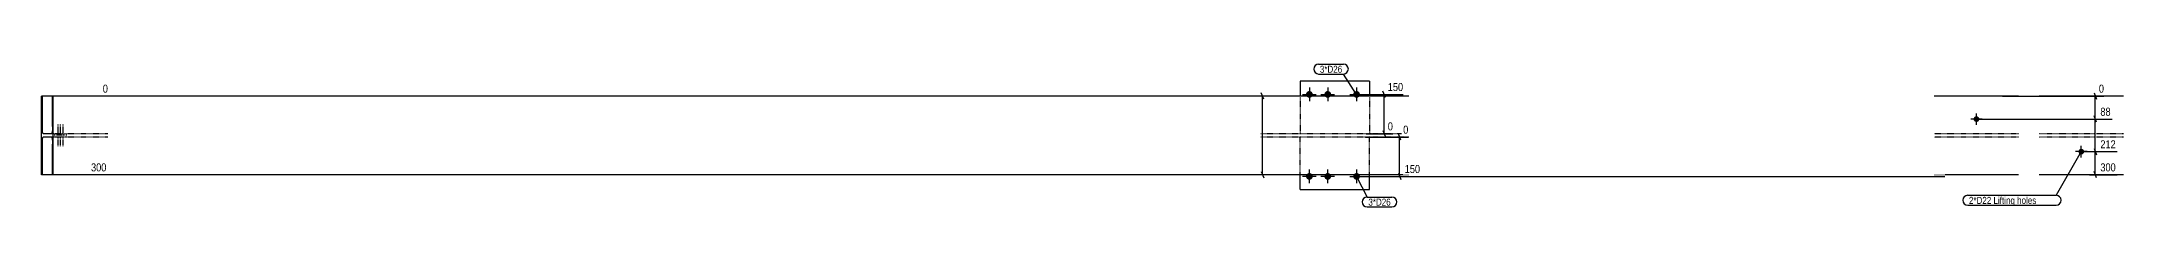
# Model space of a CAD drawing. Header units: millimetres. Extents: x 19 to 64856, y 9 to 4911.
# Drawn here: x 22958 to 30902, y 19 to 563 of the extents above; entities that cross this region are included whole.
import ezdxf

# ---------------------------------------------------------------- set-up
doc = ezdxf.new("R2010")
doc.units = ezdxf.units.MM
doc.linetypes.add('DXK_LINE_DOT2', pattern=[3.9198, 1.9599, -1.9599])
for name, color, linetype in [('MÅLSÆTNING', 7, 'Continuous'), ('STÅL', 7, 'Continuous'), ('TEKST', 7, 'Continuous')]:
    doc.layers.add(name, color=color, linetype=linetype)
doc.styles.add('Arial Narrow', font='ARIALN.TTF', dxfattribs={"height": 0.2})

msp = doc.modelspace()

# ---------------------------------------------------------------- hatches: boundary and pattern name
at = {"layer": 'STÅL', "linetype": 'Continuous'}
for points in [[(27808.8, 447.9, -1), (27782.8, 447.9, -1)], [(27878.8, 447.9, -1), (27852.8, 447.9, -1)], [(27988.8, 447.9, -1), (27962.8, 447.9, -1)], [(30330.4, 353.6, -1), (30352.4, 353.6, -1)], [(30730.4, 229.6, -1), (30752.4, 229.6, -1)], [(27782.8, 135.4, -1), (27808.8, 135.4, -1)], [(27852.8, 135.4, -1), (27878.8, 135.4, -1)], [(27988.8, 135.4, -1), (27962.8, 135.4, -1)]]:
    msp.add_hatch(color=96, dxfattribs=at).paths.add_polyline_path(points)

# ---------------------------------------------------------------- linework, layer by layer
at = {"layer": 'MÅLSÆTNING', "color": 7, "linetype": 'Continuous'}
for p, q in [((27655.3, 441.6), (23191.5, 441.6)), ((27621.8, 429.6), (27612.2, 453.6)), ((27617, 141.6), (27617, 441.6)), ((27983.8, 447.9), (28153.5, 447.9)), ((28086.2, 435.9), (28076.6, 459.9)), ((28081.4, 297.9), (28081.4, 447.9)), ((30440.9, 441.6), (30827.9, 441.6)), ((30790, 453.6), (30799.6, 429.6)), ((30794.8, 353.6), (30794.8, 441.6)), ((30349.4, 353.6), (30859, 353.6)), ((30349.4, 353.6), (30859, 353.6)), ((30799.6, 341.6), (30790, 365.6)), ((30799.6, 341.6), (30790, 365.6)), ((28012.4, 297.9), (28114.5, 297.9)), ((28076.6, 309.9), (28086.2, 285.9)), ((30790, 241.6), (30799.6, 217.6)), ((30749.4, 229.6), (30878.5, 229.6)), ((30794.8, 141.6), (30794.8, 229.6)), ((27688.8, 141.6), (23140.8, 141.6)), ((27612.2, 153.6), (27621.8, 129.6)), ((27983.8, 135.4), (30220.5, 135.4)), ((28135.4, 147.4), (28145, 123.4)), ((30773, 141.6), (30878.5, 141.6)), ((30799.6, 129.6), (30790, 153.6))]:
    msp.add_line(p, q, dxfattribs=at)
at = {"layer": 'STÅL', "color": 2, "linetype": 'Continuous'}
for p, q in [((28025.8, 497.9), (27760.8, 497.9)), ((27760.8, 497.9), (27760.8, 441.6)), ((28025.8, 497.9), (28025.8, 441.6)), ((23210.3, 441.6), (22958.1, 441.6)), ((22958.1, 141.6), (22958.1, 441.6)), ((22960.9, 324.9), (22960.9, 441.6)), ((22999.5, 324.9), (22999.5, 441.6)), ((23002.3, 141.6), (23002.3, 441.6)), ((28175.8, 441.6), (27610.8, 441.6)), ((30501.9, 441.6), (30180.4, 441.6)), ((30901.9, 441.6), (30580.4, 441.6)), ((22961.1, 314.5), (22960.9, 324.9)), ((22999.5, 324.9), (22999.3, 314.5)), ((22960.9, 258.4), (22961.1, 268.7)), ((22960.9, 141.6), (22960.9, 258.4)), ((22961.8, 305.8), (22961.1, 314.5)), ((22961.1, 268.7), (22961.8, 277.4)), ((22962.9, 299.9), (22961.8, 305.8)), ((22961.8, 277.4), (22962.9, 283.3)), ((22964.2, 297.9), (22962.9, 299.9)), ((22962.9, 283.3), (22964.2, 285.4)), ((22996.2, 297.9), (22964.2, 297.9)), ((22996.2, 285.4), (22964.2, 285.4)), ((22997.5, 299.9), (22996.2, 297.9)), ((22996.2, 285.4), (22997.5, 283.3)), ((22998.6, 305.8), (22997.5, 299.9)), ((22997.5, 283.3), (22998.6, 277.4)), ((22999.3, 314.5), (22998.6, 305.8)), ((22998.6, 277.4), (22999.3, 268.7)), ((22999.3, 268.7), (22999.5, 258.4)), ((22999.5, 141.6), (22999.5, 258.4)), ((23210.3, 141.6), (22958.1, 141.6)), ((28175.8, 141.6), (27610.8, 141.6)), ((27760.8, 85.4), (27760.8, 141.6)), ((27760.8, 85.4), (28025.8, 85.4)), ((28025.8, 85.4), (28025.8, 141.6)), ((30501.9, 141.6), (30180.4, 141.6)), ((30901.9, 141.6), (30580.4, 141.6))]:
    msp.add_line(p, q, dxfattribs=at)
at = {"layer": 'STÅL', "color": 7, "linetype": 'DXK_LINE_DOT2'}
for p, q in [((27760.8, 441.6), (27760.8, 297.9)), ((28025.8, 441.6), (28025.8, 297.9)), ((23210.3, 297.9), (22996.2, 297.9)), ((23210.3, 285.4), (22996.2, 285.4)), ((27760.8, 297.9), (27610.8, 297.9)), ((27760.8, 285.4), (27610.8, 285.4)), ((28025.8, 297.9), (27760.8, 297.9)), ((28025.8, 285.4), (27760.8, 285.4)), ((27760.8, 141.6), (27760.8, 285.4)), ((28175.8, 297.9), (28025.8, 297.9)), ((28025.8, 141.6), (28025.8, 285.4)), ((28175.8, 285.4), (28025.8, 285.4)), ((30501.9, 297.9), (30180.4, 297.9)), ((30501.9, 285.4), (30180.4, 285.4)), ((30901.9, 297.9), (30580.4, 297.9)), ((30901.9, 285.4), (30580.4, 285.4))]:
    msp.add_line(p, q, dxfattribs=at)
at = {"layer": 'STÅL', "color": 96, "linetype": 'Continuous'}
for p, q in [((27769.8, 447.9), (27821.8, 447.9)), ((27795.8, 473.9), (27795.8, 421.9)), ((27839.8, 447.9), (27891.8, 447.9)), ((27865.8, 473.9), (27865.8, 421.9)), ((27949.8, 447.9), (28001.8, 447.9)), ((27975.8, 473.9), (27975.8, 421.9)), ((30363.4, 353.6), (30319.4, 353.6)), ((30341.4, 331.6), (30341.4, 375.6)), ((30741.4, 207.6), (30741.4, 251.6)), ((27795.8, 109.4), (27795.8, 161.4)), ((27865.8, 109.4), (27865.8, 161.4)), ((27975.8, 161.4), (27975.8, 109.4)), ((30763.4, 229.6), (30719.4, 229.6)), ((27821.8, 135.4), (27769.8, 135.4)), ((27891.8, 135.4), (27839.8, 135.4)), ((27949.8, 135.4), (28001.8, 135.4))]:
    msp.add_line(p, q, dxfattribs=at)
at = {"layer": 'STÅL', "color": 96, "linetype": 'DXK_LINE_DOT2'}
for p, q in [((23021.4, 250.4), (23021.4, 335.4)), ((23030.6, 250.4), (23030.6, 335.4)), ((23039.7, 250.4), (23039.7, 335.4)), ((23008.4, 285.4), (23008.4, 297.9)), ((23017.6, 285.4), (23017.6, 297.9)), ((23026.7, 285.4), (23026.7, 297.9)), ((23034.4, 285.4), (23034.4, 297.9)), ((23043.6, 285.4), (23043.6, 297.9)), ((23052.7, 285.4), (23052.7, 297.9))]:
    msp.add_line(p, q, dxfattribs=at)

# ---------------------------------------------------------------- wipeouts: each hides what was drawn before it
at = {"color": 0}
msp.add_wipeout([(30397.9, 30.5), (30397.9, 58.5), (30312.7, 58.5), (30312.7, 30.5)], dxfattribs=at).dxf.layer = 'TEKST'

# ---------------------------------------------------------------- next in the draw order: wipeouts: each hides what was drawn before it
at = {"color": 0, "linetype": 'Continuous'}
for points in [[(23217.4, 448), (23217.4, 492.8), (23185.1, 492.8), (23185.1, 448)], [(28159.9, 454.3), (28159.9, 499.1), (28088.6, 499.1), (28088.6, 454.3)], [(30834.3, 448), (30834.3, 492.8), (30802, 492.8), (30802, 448)], [(28120.9, 304.3), (28120.9, 349.1), (28088.6, 349.1), (28088.6, 304.3)], [(30879.1, 236), (30879.1, 280.8), (30807.8, 280.8), (30807.8, 236)], [(23211.6, 148), (23211.6, 192.8), (23140.3, 192.8), (23140.3, 148)], [(30879.1, 148), (30879.1, 192.8), (30807.8, 192.8), (30807.8, 148)]]:
    msp.add_wipeout(points, dxfattribs=at).dxf.layer = 'MÅLSÆTNING'
at = {"color": 0}
for points in [[(27921, 530.3), (27921, 558.3), (27835.8, 558.3), (27835.8, 530.3)], [(28106.1, 24), (28106.1, 52), (28020.9, 52), (28020.9, 24)], [(30397.9, 30.5), (30397.9, 58.5), (30312.7, 58.5), (30312.7, 30.5)]]:
    msp.add_wipeout(points, dxfattribs=at).dxf.layer = 'TEKST'

# ---------------------------------------------------------------- next in the draw order: linework, layer by layer
at = {"layer": 'MÅLSÆTNING', "color": 7, "linetype": 'Continuous'}
for p, q in [((30794.8, 229.6), (30794.8, 353.6)), ((28010.4, 285.4), (28173.3, 285.4)), ((28145, 273.4), (28135.4, 297.4)), ((28140.2, 135.4), (28140.2, 285.4)), ((30790, 241.6), (30799.6, 217.6)), ((30749.4, 229.6), (30878.5, 229.6))]:
    msp.add_line(p, q, dxfattribs=at)
at = {"layer": 'TEKST', "color": 7, "linetype": 'Continuous'}
msp.add_arc((30307.9, 44.5), 18.8, 90, 270, dxfattribs=at)

# ---------------------------------------------------------------- next in the draw order: texts
at = {"layer": 'MÅLSÆTNING', "color": 3, "linetype": 'Continuous', "style": 'Arial Narrow'}
for s, height, p in [('0', 30.5, (23191.5, 454.4)), ('150', 30.54, (28095, 460.7)), ('0', 30.5, (30808.4, 454.4)), ('0', 30.5, (28095, 310.7)), ('212', 30.54, (30814.2, 242.4)), ('300', 30.54, (23146.7, 154.4)), ('300', 30.54, (30814.2, 154.4))]:
    msp.add_text(s, height=height, dxfattribs=at).set_placement(p)

# ---------------------------------------------------------------- next in the draw order: wipeouts: each hides what was drawn before it
at = {"color": 0}
for points in [[(27921, 530.3), (27921, 558.3), (27835.8, 558.3), (27835.8, 530.3)], [(28106.1, 24), (28106.1, 52), (28020.9, 52), (28020.9, 24)], [(30640.6, 30.5), (30640.6, 58.5), (30406.3, 58.5), (30406.3, 30.5)]]:
    msp.add_wipeout(points, dxfattribs=at).dxf.layer = 'TEKST'

# ---------------------------------------------------------------- next in the draw order: linework, layer by layer
at = {"layer": 'TEKST', "color": 7, "linetype": 'Continuous'}
for p, q in [((27831, 563.1), (27925.8, 563.1)), ((27831, 525.5), (27925.8, 525.5)), ((27975.8, 447.9), (27925.8, 525.5)), ((27975.8, 135.4), (28016.1, 56.8)), ((28016.1, 56.8), (28110.9, 56.8)), ((28016.1, 19.2), (28110.9, 19.2))]:
    msp.add_line(p, q, dxfattribs=at)
for centre, start, end in [((27831, 544.3), 90, 270), ((27925.8, 544.3), 270, 90), ((28016.1, 38), 90, 270), ((28110.9, 38), 270, 90)]:
    msp.add_arc(centre, 18.8, start, end, dxfattribs=at)

# ---------------------------------------------------------------- next in the draw order: texts
at = {"layer": 'TEKST', "color": 3, "style": 'Arial Narrow'}
for p in [(27835.8, 530.3), (28020.9, 24)]:
    msp.add_text('3*D26', height=26.72, dxfattribs=at).set_placement(p)

# ---------------------------------------------------------------- next in the draw order: wipeouts: each hides what was drawn before it
at = {"color": 0, "linetype": 'Continuous'}
for points in [[(30859.6, 360), (30859.6, 404.8), (30807.8, 404.8), (30807.8, 360)], [(28179.7, 291.8), (28179.7, 336.6), (28147.4, 336.6), (28147.4, 291.8)], [(30221.1, 141.8), (30221.1, 186.6), (28153.2, 186.6), (28153.2, 141.8)]]:
    msp.add_wipeout(points, dxfattribs=at).dxf.layer = 'MÅLSÆTNING'
at = {"color": 0}
msp.add_wipeout([(30640.6, 30.5), (30640.6, 58.5), (30406.3, 58.5), (30406.3, 30.5)], dxfattribs=at).dxf.layer = 'TEKST'

# ---------------------------------------------------------------- next in the draw order: linework, layer by layer
at = {"layer": 'TEKST', "color": 7, "linetype": 'Continuous'}
for p, q in [((30741.4, 229.6), (30645.4, 63.3)), ((30307.9, 63.3), (30645.4, 63.3)), ((30307.9, 25.7), (30645.4, 25.7))]:
    msp.add_line(p, q, dxfattribs=at)
msp.add_arc((30645.4, 44.5), 18.8, 270, 90, dxfattribs=at)

# ---------------------------------------------------------------- next in the draw order: texts
at = {"layer": 'MÅLSÆTNING', "color": 3, "linetype": 'Continuous', "style": 'Arial Narrow'}
for s, height, p in [('88', 30.54, (30814.2, 366.4)), ('0', 30.5, (28153.8, 298.2)), ('150', 30.54, (28159.6, 148.2))]:
    msp.add_text(s, height=height, dxfattribs=at).set_placement(p)
at = {"layer": 'TEKST', "color": 3, "style": 'Arial Narrow'}
for s, height, p in [('2*D22', 26.72, (30312.7, 30.5)), ('Lifting holes', 26.724, (30406.3, 30.5))]:
    msp.add_text(s, height=height, dxfattribs=at).set_placement(p)

doc.saveas('drawing.dxf')
